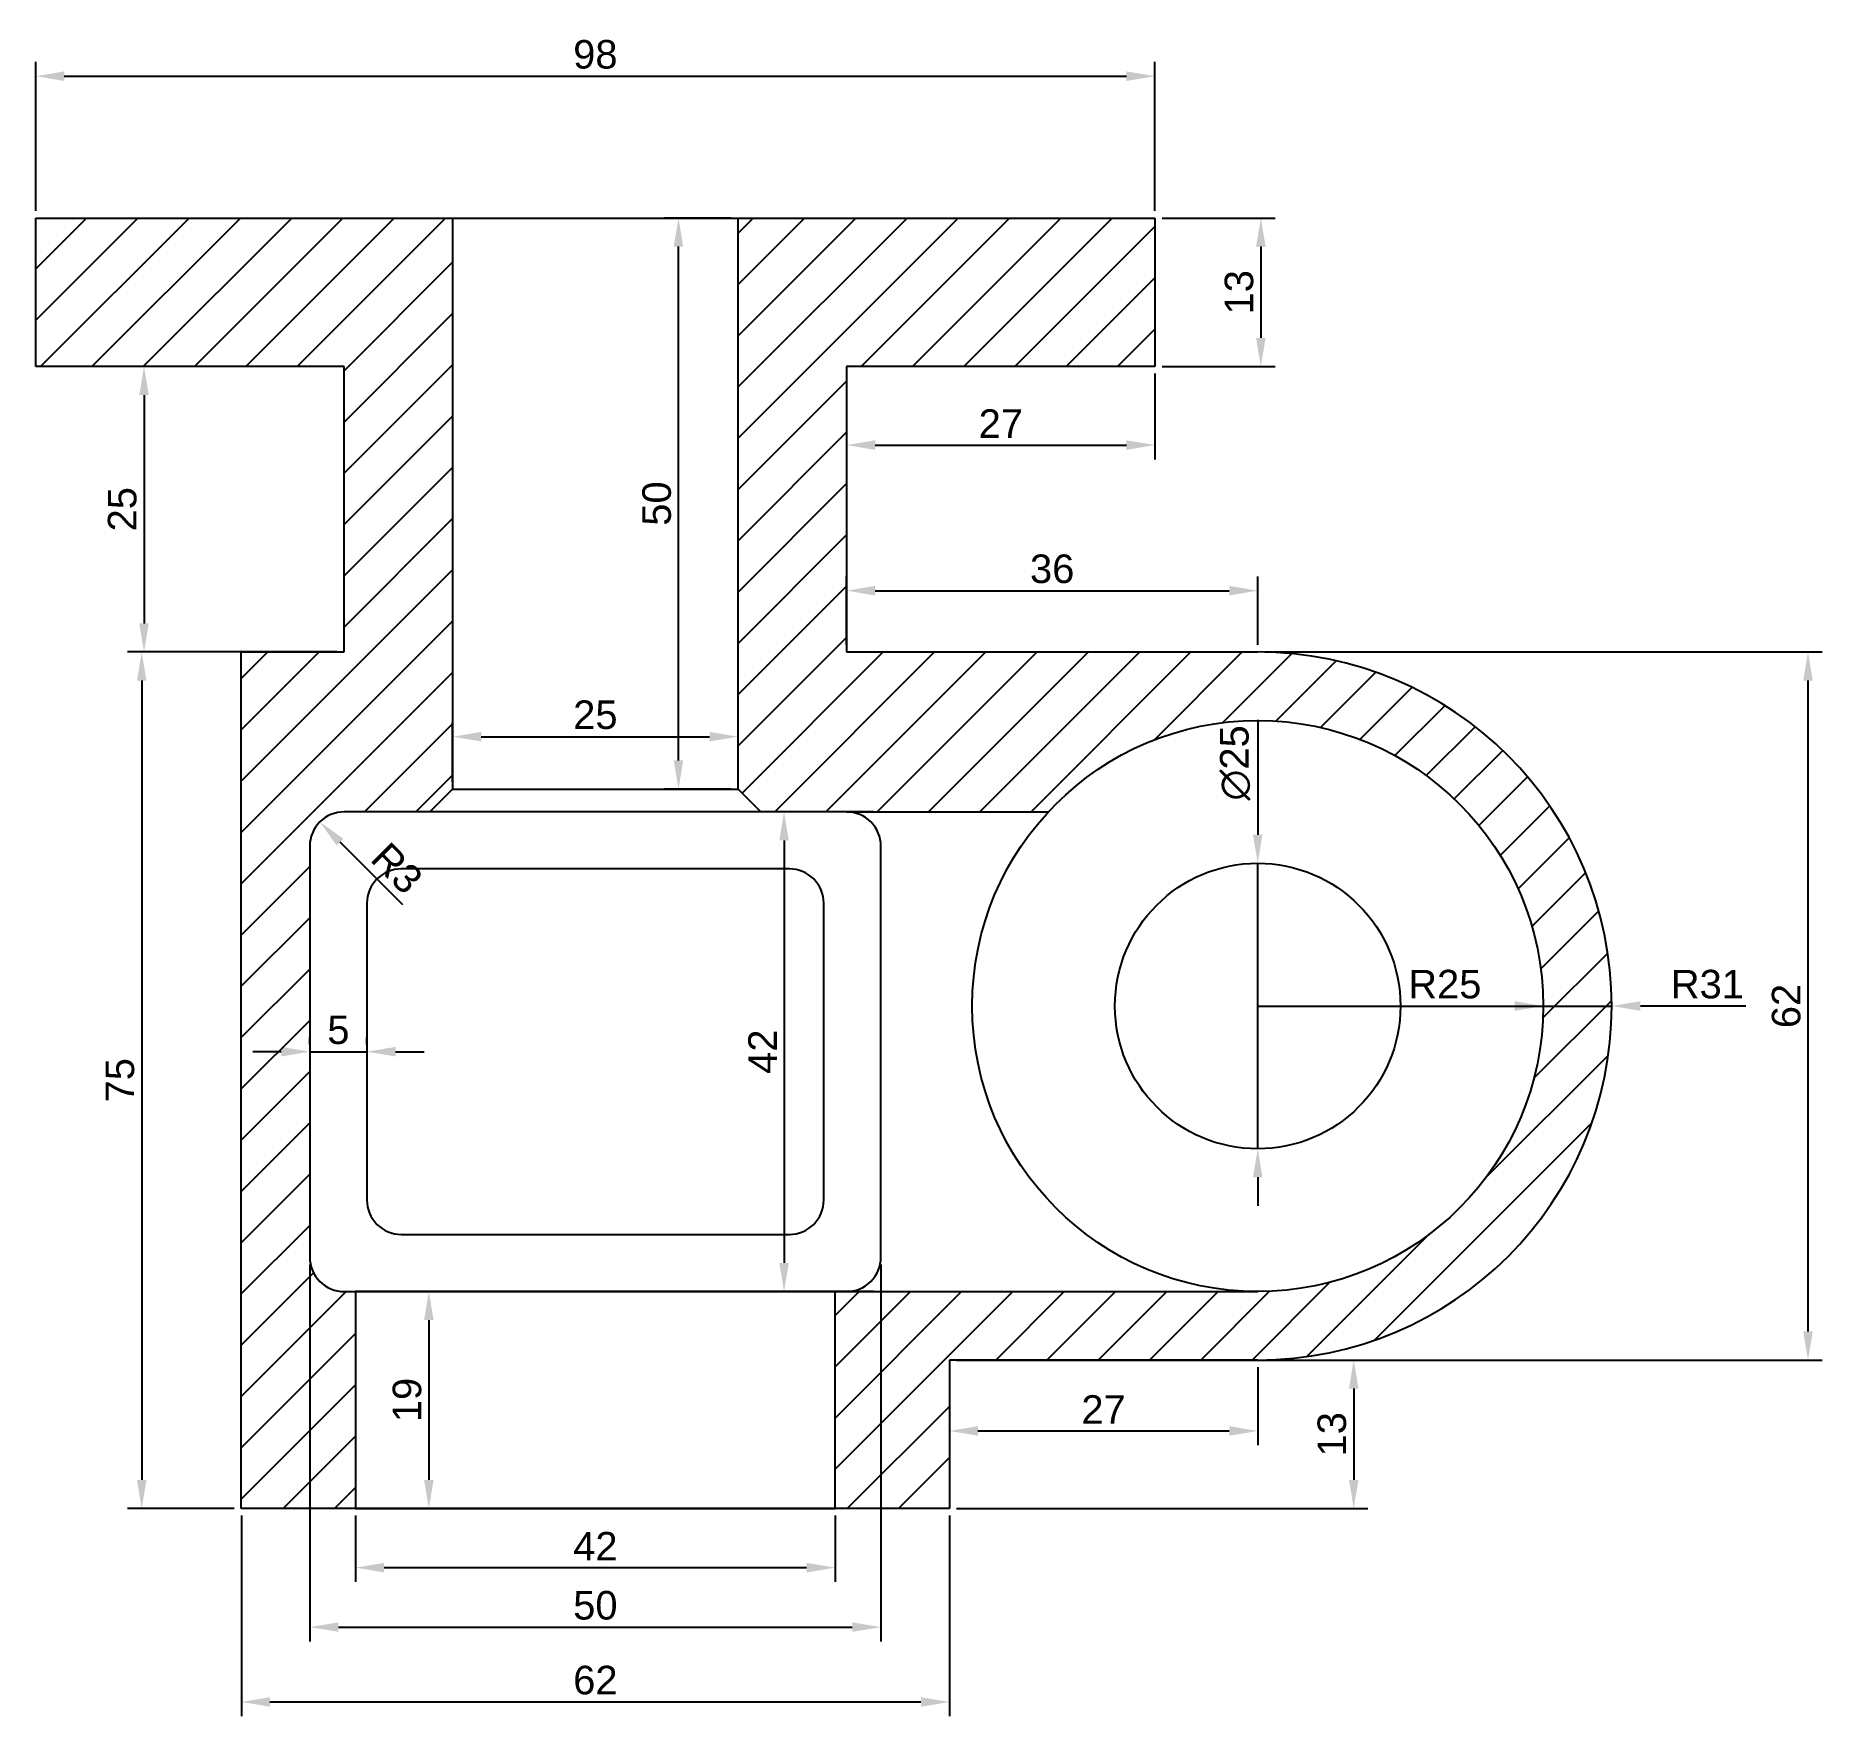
# Model space of a CAD drawing. Header units: millimetres. Extents: x 88 to 245, y 69 to 216.
import ezdxf

# ---------------------------------------------------------------- set-up
doc = ezdxf.new("R2010")
doc.units = ezdxf.units.MM
doc.layers.add('Dimensions', color=51, linetype='Continuous')
doc.styles.get("Standard").update_dxf_attribs({"font": 'arial.ttf'})
doc.dimstyles.new('ISO-25', dxfattribs={"dimtxt": 2.5, "dimasz": 2.5, "dimexe": 1.25, "dimexo": 0.625, "dimtad": 1, "dimtxsty": 'Standard', "dimcen": 2.5, "dimadec": 0, "dimazin": 0, "dimtfac": 1, "dimtmove": 0, "dimatfit": 3, "dimfxl": 1, "dimarcsym": 0})

# ---------------------------------------------------------------- blocks, each defined once
blk = doc.blocks.new('*D1')
at = {"layer": 'Defpoints', "color": 0, "transparency": 16777216}
for p in [(186.15, 212.31), (88.15, 199.89), (186.15, 199.89)]:
    blk.add_point(p, dxfattribs=at)
at = {"layer": 'Dimensions', "color": 0, "lineweight": -2, "transparency": 16777216}
for p, q in [((88.15, 200.52), (88.15, 213.56)), ((186.15, 200.52), (186.15, 213.56)), ((90.65, 212.31), (183.65, 212.31))]:
    blk.add_line(p, q, dxfattribs=at)
at = {"layer": 'Dimensions', "color": 0, "transparency": 16777216}
for points in [[(90.65, 212.73), (90.65, 211.89), (88.15, 212.31)], [(183.65, 212.73), (183.65, 211.89), (186.15, 212.31)]]:
    blk.add_solid(points, dxfattribs=at)
at = {"layer": 'Dimensions', "color": 0, "transparency": 16777216, "insert": (137.15, 214.21), "char_height": 2.5, "attachment_point": 5}
blk.add_mtext('98', dxfattribs=at)
blk = doc.blocks.new('*D2')
at = {"layer": 'Defpoints', "color": 0, "transparency": 16777216}
for p in [(186.15, 199.89), (186.15, 186.89), (195.42, 186.89)]:
    blk.add_point(p, dxfattribs=at)
at = {"layer": 'Dimensions', "color": 0, "lineweight": -2, "transparency": 16777216}
for p, q in [((186.77, 199.89), (196.67, 199.89)), ((195.42, 197.39), (195.42, 189.39)), ((186.77, 186.89), (196.67, 186.89))]:
    blk.add_line(p, q, dxfattribs=at)
at = {"layer": 'Dimensions', "color": 0, "transparency": 16777216}
for points in [[(195, 197.39), (195.84, 197.39), (195.42, 199.89)], [(195, 189.39), (195.84, 189.39), (195.42, 186.89)]]:
    blk.add_solid(points, dxfattribs=at)
at = {"layer": 'Dimensions', "color": 0, "transparency": 16777216, "insert": (193.52, 193.39), "char_height": 2.5, "attachment_point": 5, "rotation": 90}
blk.add_mtext('13', dxfattribs=at)
blk = doc.blocks.new('*D3')
at = {"layer": 'Defpoints', "color": 0, "transparency": 16777216}
for p in [(159.15, 186.89), (186.15, 186.89), (186.15, 180.01)]:
    blk.add_point(p, dxfattribs=at)
at = {"layer": 'Dimensions', "color": 0, "lineweight": -2, "transparency": 16777216}
for p, q in [((159.15, 186.27), (159.15, 178.76)), ((186.15, 186.27), (186.15, 178.76)), ((161.65, 180.01), (183.65, 180.01))]:
    blk.add_line(p, q, dxfattribs=at)
at = {"layer": 'Dimensions', "color": 0, "transparency": 16777216}
for points in [[(161.65, 180.43), (161.65, 179.59), (159.15, 180.01)], [(183.65, 180.43), (183.65, 179.59), (186.15, 180.01)]]:
    blk.add_solid(points, dxfattribs=at)
at = {"layer": 'Dimensions', "color": 0, "transparency": 16777216, "insert": (172.65, 181.89), "char_height": 2.5, "attachment_point": 5}
blk.add_mtext('27', dxfattribs=at)
blk = doc.blocks.new('*D4')
at = {"layer": 'Defpoints', "color": 0, "transparency": 16777216}
for p in [(115.15, 186.89), (97.63, 161.89), (115.15, 161.89)]:
    blk.add_point(p, dxfattribs=at)
at = {"layer": 'Dimensions', "color": 0, "lineweight": -2, "transparency": 16777216}
for p, q in [((114.52, 186.89), (96.38, 186.89)), ((97.63, 184.39), (97.63, 164.39)), ((114.52, 161.89), (96.38, 161.89))]:
    blk.add_line(p, q, dxfattribs=at)
at = {"layer": 'Dimensions', "color": 0, "transparency": 16777216}
for points in [[(97.21, 184.39), (98.05, 184.39), (97.63, 186.89)], [(97.21, 164.39), (98.05, 164.39), (97.63, 161.89)]]:
    blk.add_solid(points, dxfattribs=at)
at = {"layer": 'Dimensions', "color": 0, "transparency": 16777216, "insert": (95.73, 174.39), "char_height": 2.5, "attachment_point": 5, "rotation": 90}
blk.add_mtext('25', dxfattribs=at)
blk = doc.blocks.new('*D5')
at = {"layer": 'Defpoints', "color": 0, "transparency": 16777216}
for p in [(105.45, 161.89), (97.43, 86.89), (106.15, 86.89)]:
    blk.add_point(p, dxfattribs=at)
at = {"layer": 'Dimensions', "color": 0, "lineweight": -2, "transparency": 16777216}
for p, q in [((104.83, 161.89), (96.18, 161.89)), ((97.43, 159.39), (97.43, 89.39)), ((105.52, 86.89), (96.18, 86.89))]:
    blk.add_line(p, q, dxfattribs=at)
at = {"layer": 'Dimensions', "color": 0, "transparency": 16777216}
for points in [[(97.01, 159.39), (97.84, 159.39), (97.43, 161.89)], [(97.01, 89.39), (97.84, 89.39), (97.43, 86.89)]]:
    blk.add_solid(points, dxfattribs=at)
at = {"layer": 'Dimensions', "color": 0, "transparency": 16777216, "insert": (95.53, 124.39), "char_height": 2.5, "attachment_point": 5, "rotation": 90}
blk.add_mtext('75', dxfattribs=at)
blk = doc.blocks.new('*D6')
at = {"layer": 'Defpoints', "color": 0, "transparency": 16777216}
for p in [(106.15, 86.89), (168.15, 86.89), (168.15, 69.95)]:
    blk.add_point(p, dxfattribs=at)
at = {"layer": 'Dimensions', "color": 0, "lineweight": -2, "transparency": 16777216}
for p, q in [((106.15, 86.27), (106.15, 68.7)), ((168.15, 86.27), (168.15, 68.7)), ((108.65, 69.95), (165.65, 69.95))]:
    blk.add_line(p, q, dxfattribs=at)
at = {"layer": 'Dimensions', "color": 0, "transparency": 16777216}
for points in [[(108.65, 70.36), (108.65, 69.53), (106.15, 69.95)], [(165.65, 70.36), (165.65, 69.53), (168.15, 69.95)]]:
    blk.add_solid(points, dxfattribs=at)
at = {"layer": 'Dimensions', "color": 0, "transparency": 16777216, "insert": (137.15, 71.85), "char_height": 2.5, "attachment_point": 5}
blk.add_mtext('62', dxfattribs=at)
blk = doc.blocks.new('*D7')
at = {"layer": 'Defpoints', "color": 0, "transparency": 16777216}
for p in [(116.15, 86.89), (158.15, 86.89), (158.15, 81.71)]:
    blk.add_point(p, dxfattribs=at)
at = {"layer": 'Dimensions', "color": 0, "lineweight": -2, "transparency": 16777216}
for p, q in [((116.15, 86.27), (116.15, 80.46)), ((158.15, 86.27), (158.15, 80.46)), ((118.65, 81.71), (155.65, 81.71))]:
    blk.add_line(p, q, dxfattribs=at)
at = {"layer": 'Dimensions', "color": 0, "transparency": 16777216}
for points in [[(118.65, 82.13), (118.65, 81.29), (116.15, 81.71)], [(155.65, 82.13), (155.65, 81.29), (158.15, 81.71)]]:
    blk.add_solid(points, dxfattribs=at)
at = {"layer": 'Dimensions', "color": 0, "transparency": 16777216, "insert": (137.15, 83.59), "char_height": 2.5, "attachment_point": 5}
blk.add_mtext('42', dxfattribs=at)
blk = doc.blocks.new('*D8')
at = {"layer": 'Defpoints', "color": 0, "transparency": 16777216}
for p in [(112.15, 108.89), (162.15, 108.89), (162.15, 76.5)]:
    blk.add_point(p, dxfattribs=at)
at = {"layer": 'Dimensions', "color": 0, "lineweight": -2, "transparency": 16777216}
for p, q in [((112.15, 108.27), (112.15, 75.25)), ((162.15, 108.27), (162.15, 75.25)), ((114.65, 76.5), (159.65, 76.5))]:
    blk.add_line(p, q, dxfattribs=at)
at = {"layer": 'Dimensions', "color": 0, "transparency": 16777216}
for points in [[(114.65, 76.92), (114.65, 76.09), (112.15, 76.5)], [(159.65, 76.92), (159.65, 76.09), (162.15, 76.5)]]:
    blk.add_solid(points, dxfattribs=at)
at = {"layer": 'Dimensions', "color": 0, "transparency": 16777216, "insert": (137.15, 78.4), "char_height": 2.5, "attachment_point": 5}
blk.add_mtext('50', dxfattribs=at)
blk = doc.blocks.new('*D9')
at = {"layer": 'Defpoints', "color": 0, "transparency": 16777216}
for p in [(195.15, 167.26), (159.15, 161.89), (195.15, 161.89)]:
    blk.add_point(p, dxfattribs=at)
at = {"layer": 'Dimensions', "color": 0, "lineweight": -2, "transparency": 16777216}
for p, q in [((159.15, 162.52), (159.15, 168.51)), ((195.15, 162.52), (195.15, 168.51)), ((161.65, 167.26), (192.65, 167.26))]:
    blk.add_line(p, q, dxfattribs=at)
at = {"layer": 'Dimensions', "color": 0, "transparency": 16777216}
for points in [[(161.65, 167.68), (161.65, 166.84), (159.15, 167.26)], [(192.65, 167.68), (192.65, 166.84), (195.15, 167.26)]]:
    blk.add_solid(points, dxfattribs=at)
at = {"layer": 'Dimensions', "color": 0, "transparency": 16777216, "insert": (177.15, 169.16), "char_height": 2.5, "attachment_point": 5}
blk.add_mtext('36', dxfattribs=at)
blk = doc.blocks.new('*D10')
at = {"layer": 'Defpoints', "color": 0, "transparency": 16777216}
for p in [(195.15, 161.89), (195.15, 99.89), (243.33, 99.89)]:
    blk.add_point(p, dxfattribs=at)
at = {"layer": 'Dimensions', "color": 0, "lineweight": -2, "transparency": 16777216}
for p, q in [((195.77, 161.89), (244.58, 161.89)), ((243.33, 159.39), (243.33, 102.39)), ((195.77, 99.89), (244.58, 99.89))]:
    blk.add_line(p, q, dxfattribs=at)
at = {"layer": 'Dimensions', "color": 0, "transparency": 16777216}
for points in [[(242.91, 159.39), (243.75, 159.39), (243.33, 161.89)], [(242.91, 102.39), (243.75, 102.39), (243.33, 99.89)]]:
    blk.add_solid(points, dxfattribs=at)
at = {"layer": 'Dimensions', "color": 0, "transparency": 16777216, "insert": (241.43, 130.89), "char_height": 2.5, "attachment_point": 5, "rotation": 90}
blk.add_mtext('62', dxfattribs=at)
blk = doc.blocks.new('*D11')
at = {"layer": 'Defpoints', "color": 0, "transparency": 16777216}
for p in [(168.15, 99.89), (195.15, 99.89), (195.15, 93.68)]:
    blk.add_point(p, dxfattribs=at)
at = {"layer": 'Dimensions', "color": 0, "lineweight": -2, "transparency": 16777216}
for p, q in [((168.15, 99.27), (168.15, 92.43)), ((195.15, 99.27), (195.15, 92.43)), ((170.65, 93.68), (192.65, 93.68))]:
    blk.add_line(p, q, dxfattribs=at)
at = {"layer": 'Dimensions', "color": 0, "transparency": 16777216}
for points in [[(170.65, 94.1), (170.65, 93.26), (168.15, 93.68)], [(192.65, 94.1), (192.65, 93.26), (195.15, 93.68)]]:
    blk.add_solid(points, dxfattribs=at)
at = {"layer": 'Dimensions', "color": 0, "transparency": 16777216, "insert": (181.65, 95.56), "char_height": 2.5, "attachment_point": 5}
blk.add_mtext('27', dxfattribs=at)
blk = doc.blocks.new('*D12')
at = {"layer": 'Defpoints', "color": 0, "transparency": 16777216}
for p in [(168.15, 99.89), (168.15, 86.89), (203.55, 86.89)]:
    blk.add_point(p, dxfattribs=at)
at = {"layer": 'Dimensions', "color": 0, "lineweight": -2, "transparency": 16777216}
for p, q in [((168.77, 99.89), (204.8, 99.89)), ((203.55, 97.39), (203.55, 89.39)), ((168.77, 86.89), (204.8, 86.89))]:
    blk.add_line(p, q, dxfattribs=at)
at = {"layer": 'Dimensions', "color": 0, "transparency": 16777216}
for points in [[(203.14, 97.39), (203.97, 97.39), (203.55, 99.89)], [(203.14, 89.39), (203.97, 89.39), (203.55, 86.89)]]:
    blk.add_solid(points, dxfattribs=at)
at = {"layer": 'Dimensions', "color": 0, "transparency": 16777216, "insert": (201.65, 93.39), "char_height": 2.5, "attachment_point": 5, "rotation": 90}
blk.add_mtext('13', dxfattribs=at)
blk = doc.blocks.new('*D13')
at = {"layer": 'Defpoints', "color": 0, "transparency": 16777216}
for p in [(116.15, 105.89), (116.15, 86.89), (122.57, 86.89)]:
    blk.add_point(p, dxfattribs=at)
at = {"layer": 'Dimensions', "color": 0, "lineweight": -2, "transparency": 16777216}
for p, q in [((116.77, 105.89), (123.82, 105.89)), ((122.57, 103.39), (122.57, 89.39)), ((116.77, 86.89), (123.82, 86.89))]:
    blk.add_line(p, q, dxfattribs=at)
at = {"layer": 'Dimensions', "color": 0, "transparency": 16777216}
for points in [[(122.15, 103.39), (122.99, 103.39), (122.57, 105.89)], [(122.15, 89.39), (122.99, 89.39), (122.57, 86.89)]]:
    blk.add_solid(points, dxfattribs=at)
at = {"layer": 'Dimensions', "color": 0, "transparency": 16777216, "insert": (120.67, 96.39), "char_height": 2.5, "attachment_point": 5, "rotation": 90}
blk.add_mtext('19', dxfattribs=at)
blk = doc.blocks.new('*D14')
at = {"layer": 'Defpoints', "color": 0, "transparency": 16777216}
for p in [(149.65, 154.47), (124.65, 149.89), (149.65, 149.89)]:
    blk.add_point(p, dxfattribs=at)
at = {"layer": 'Dimensions', "color": 0, "lineweight": -2, "transparency": 16777216}
for p, q in [((124.65, 150.52), (124.65, 155.72)), ((149.65, 150.52), (149.65, 155.72)), ((127.15, 154.47), (147.15, 154.47))]:
    blk.add_line(p, q, dxfattribs=at)
at = {"layer": 'Dimensions', "color": 0, "transparency": 16777216}
for points in [[(127.15, 154.89), (127.15, 154.06), (124.65, 154.47)], [(147.15, 154.89), (147.15, 154.06), (149.65, 154.47)]]:
    blk.add_solid(points, dxfattribs=at)
at = {"layer": 'Dimensions', "color": 0, "transparency": 16777216, "insert": (137.15, 156.38), "char_height": 2.5, "attachment_point": 5}
blk.add_mtext('25', dxfattribs=at)
blk = doc.blocks.new('*D15')
at = {"layer": 'Defpoints', "color": 0, "transparency": 16777216}
for p in [(144.43, 199.89), (149.65, 199.89), (149.65, 149.89)]:
    blk.add_point(p, dxfattribs=at)
at = {"layer": 'Dimensions', "color": 0, "lineweight": -2, "transparency": 16777216}
for p, q in [((149.02, 199.89), (143.18, 199.89)), ((144.43, 152.39), (144.43, 197.39)), ((149.02, 149.89), (143.18, 149.89))]:
    blk.add_line(p, q, dxfattribs=at)
at = {"layer": 'Dimensions', "color": 0, "transparency": 16777216}
for points in [[(144.01, 197.39), (144.84, 197.39), (144.43, 199.89)], [(144.01, 152.39), (144.84, 152.39), (144.43, 149.89)]]:
    blk.add_solid(points, dxfattribs=at)
at = {"layer": 'Dimensions', "color": 0, "transparency": 16777216, "insert": (142.53, 174.89), "char_height": 2.5, "attachment_point": 5, "rotation": 90}
blk.add_mtext('50', dxfattribs=at)
blk = doc.blocks.new('*D16')
at = {"layer": 'Defpoints', "color": 0, "transparency": 16777216}
for p in [(162.15, 147.89), (153.67, 105.89), (162.15, 105.89)]:
    blk.add_point(p, dxfattribs=at)
at = {"layer": 'Dimensions', "color": 0, "lineweight": -2, "transparency": 16777216}
for p, q in [((161.52, 147.89), (152.42, 147.89)), ((153.67, 145.39), (153.67, 108.39)), ((161.52, 105.89), (152.42, 105.89))]:
    blk.add_line(p, q, dxfattribs=at)
at = {"layer": 'Dimensions', "color": 0, "transparency": 16777216}
for points in [[(153.26, 145.39), (154.09, 145.39), (153.67, 147.89)], [(153.26, 108.39), (154.09, 108.39), (153.67, 105.89)]]:
    blk.add_solid(points, dxfattribs=at)
at = {"layer": 'Dimensions', "color": 0, "transparency": 16777216, "insert": (151.79, 126.89), "char_height": 2.5, "attachment_point": 5, "rotation": 90}
blk.add_mtext('42', dxfattribs=at)
blk = doc.blocks.new('*D17')
at = {"layer": 'Defpoints', "color": 0, "transparency": 16777216}
for p in [(113.03, 147.01), (115.15, 144.89)]:
    blk.add_point(p, dxfattribs=at)
at = {"layer": 'Dimensions', "color": 0, "lineweight": -2, "transparency": 16777216}
blk.add_line((120.3, 139.74), (114.79, 145.24), dxfattribs=at)
at = {"layer": 'Dimensions', "color": 0, "transparency": 16777216}
blk.add_solid([(115.09, 145.54), (114.5, 144.95), (113.03, 147.01)], dxfattribs=at)
at = {"layer": 'Dimensions', "color": 0, "transparency": 16777216, "insert": (119.77, 142.95), "char_height": 2.5, "attachment_point": 5, "rotation": 315}
blk.add_mtext('R3', dxfattribs=at)
blk = doc.blocks.new('*D18')
at = {"layer": 'Defpoints', "color": 0, "transparency": 16777216}
for p in [(195.15, 143.39), (195.15, 118.39)]:
    blk.add_point(p, dxfattribs=at)
at = {"layer": 'Dimensions', "color": 0, "lineweight": -2, "transparency": 16777216}
for p, q in [((195.15, 155.96), (195.15, 145.89)), ((195.15, 118.39), (195.15, 143.39)), ((195.15, 115.89), (195.15, 113.39))]:
    blk.add_line(p, q, dxfattribs=at)
at = {"layer": 'Dimensions', "color": 0, "transparency": 16777216}
for points in [[(194.73, 145.89), (195.56, 145.89), (195.15, 143.39)], [(194.73, 115.89), (195.56, 115.89), (195.15, 118.39)]]:
    blk.add_solid(points, dxfattribs=at)
at = {"layer": 'Dimensions', "color": 0, "transparency": 16777216, "insert": (193.18, 152.18), "char_height": 2.5, "attachment_point": 5, "rotation": 90}
blk.add_mtext('∅25', dxfattribs=at)
blk = doc.blocks.new('*D19')
at = {"layer": 'Defpoints', "color": 0, "transparency": 16777216}
for p in [(195.15, 130.89), (220.15, 130.89)]:
    blk.add_point(p, dxfattribs=at)
at = {"layer": 'Dimensions', "color": 0, "lineweight": -2, "transparency": 16777216}
blk.add_line((207.9, 130.89), (217.65, 130.89), dxfattribs=at)
at = {"layer": 'Dimensions', "color": 0, "transparency": 16777216}
blk.add_solid([(217.65, 131.31), (217.65, 130.47), (220.15, 130.89)], dxfattribs=at)
at = {"layer": 'Dimensions', "color": 0, "transparency": 16777216, "insert": (211.53, 132.79), "char_height": 2.5, "attachment_point": 5}
blk.add_mtext('R25', dxfattribs=at)
blk = doc.blocks.new('*D20')
at = {"layer": 'Defpoints', "color": 0, "transparency": 16777216}
for p in [(195.15, 130.89), (226.15, 130.89)]:
    blk.add_point(p, dxfattribs=at)
at = {"layer": 'Dimensions', "color": 0, "lineweight": -2, "transparency": 16777216}
for p, q in [((195.15, 130.89), (226.15, 130.89)), ((237.89, 130.89), (228.65, 130.89))]:
    blk.add_line(p, q, dxfattribs=at)
at = {"layer": 'Dimensions', "color": 0, "transparency": 16777216}
blk.add_solid([(228.65, 131.31), (228.65, 130.47), (226.15, 130.89)], dxfattribs=at)
at = {"layer": 'Dimensions', "color": 0, "transparency": 16777216, "insert": (234.52, 132.79), "char_height": 2.5, "attachment_point": 5}
blk.add_mtext('R31', dxfattribs=at)
blk = doc.blocks.new('*D22')
at = {"layer": 'Defpoints', "color": 0, "transparency": 16777216}
for p in [(112.15, 126.89), (117.15, 126.89), (117.15, 126.89)]:
    blk.add_point(p, dxfattribs=at)
at = {"layer": 'Dimensions', "color": 0, "lineweight": -2, "transparency": 16777216}
for p, q in [((109.65, 126.89), (107.15, 126.89)), ((112.15, 127.52), (112.15, 128.14)), ((112.15, 126.89), (117.15, 126.89)), ((117.15, 127.52), (117.15, 128.14)), ((119.65, 126.89), (122.15, 126.89))]:
    blk.add_line(p, q, dxfattribs=at)
at = {"layer": 'Dimensions', "color": 0, "transparency": 16777216}
for points in [[(109.65, 127.31), (109.65, 126.47), (112.15, 126.89)], [(119.65, 127.31), (119.65, 126.47), (117.15, 126.89)]]:
    blk.add_solid(points, dxfattribs=at)
at = {"layer": 'Dimensions', "color": 0, "transparency": 16777216, "insert": (114.65, 128.79), "char_height": 2.5, "attachment_point": 5}
blk.add_mtext('5', dxfattribs=at)

msp = doc.modelspace()

# ---------------------------------------------------------------- hatches: boundary and pattern name
h = msp.add_hatch()
h.set_pattern_fill('ANSI31', color=256)
h.set_pattern_definition([(45, (-92.0636, -70.0833), (-2.245064, 2.245064), [])])
h.paths.add_polyline_path([(88.146, 199.891), (88.146, 186.891), (115.146, 186.891), (115.146, 161.891), (106.146, 161.891), (106.146, 86.891), (116.146, 86.891), (116.146, 105.891), (115.146, 105.891, -0.4142136), (112.146, 108.891), (112.146, 144.891, -0.4142136), (115.146, 147.891), (122.646, 147.891), (124.646, 149.891), (124.646, 199.891)])
h.paths.add_polyline_path([(149.646, 199.891), (149.646, 149.891), (151.646, 147.891), (159.146, 147.891), (176.816, 147.891, -0.6818747), (220.146, 130.891, -0.4142136), (195.146, 105.891), (158.146, 105.891), (158.146, 86.891), (168.146, 86.891), (168.146, 99.891), (195.146, 99.891, 1), (195.146, 161.891), (159.146, 161.891), (159.146, 186.891), (186.146, 186.891), (186.146, 199.891)])

# ---------------------------------------------------------------- linework, layer by layer
for p, q in [((88.146, 199.891), (186.146, 199.891)), ((88.146, 186.891), (88.146, 199.891)), ((124.646, 199.891), (124.646, 149.891)), ((149.646, 149.891), (149.646, 199.891)), ((186.146, 199.891), (186.146, 186.891)), ((115.146, 186.891), (88.146, 186.891)), ((115.146, 161.891), (115.146, 186.891)), ((186.146, 186.891), (159.146, 186.891)), ((159.146, 186.891), (159.146, 161.891)), ((106.146, 86.891), (106.146, 161.891)), ((106.146, 161.891), (115.146, 161.891)), ((159.146, 161.891), (195.146, 161.891)), ((124.646, 149.891), (122.646, 147.891)), ((124.646, 149.891), (149.646, 149.891)), ((149.646, 149.891), (151.646, 147.891)), ((159.146, 147.891), (176.816, 147.891)), ((158.146, 105.891), (195.146, 105.891)), ((195.146, 99.891), (168.146, 99.891)), ((168.146, 99.891), (168.146, 86.891)), ((168.146, 86.891), (106.146, 86.891))]:
    msp.add_line(p, q)
for points in [[(115.146, 105.891), (159.146, 105.891, 0.4142136), (162.146, 108.891), (162.146, 144.891, 0.4142136), (159.146, 147.891), (115.146, 147.891, 0.4142136), (112.146, 144.891), (112.146, 108.891, 0.4142136)], [(120.146, 110.891), (154.146, 110.891, 0.4142136), (157.146, 113.891), (157.146, 139.891, 0.4142136), (154.146, 142.891), (120.146, 142.891, 0.4142136), (117.146, 139.891), (117.146, 113.891, 0.4142136)]]:
    msp.add_lwpolyline(points, format="xyb", close=True)
msp.add_lwpolyline([(116.146, 86.891), (158.146, 86.891), (158.146, 105.891), (116.146, 105.891)], close=True)
for radius in [25, 12.5]:
    msp.add_circle((195.146, 130.891), radius)
msp.add_arc((195.146, 130.891), 31, 270, 90)

# ---------------------------------------------------------------- dimensions: what is measured, and where the dimension line sits
at = {"layer": 'Dimensions'}
for base, p1, p2, picture, middle in [((186.146, 212.311), (88.146, 199.891), (186.146, 199.891), '*D1', (137.146, 214.213)), ((186.146, 180.011), (159.146, 186.891), (186.146, 186.891), '*D3', (172.646, 181.891)), ((195.146, 167.261), (159.146, 161.891), (195.146, 161.891), '*D9', (177.146, 169.163)), ((149.646, 154.474), (124.646, 149.891), (149.646, 149.891), '*D14', (137.146, 156.375)), ((117.146, 126.891), (112.146, 126.891), (117.146, 126.891), '*D22', (114.646, 128.788)), ((195.146, 93.681), (168.146, 99.891), (195.146, 99.891), '*D11', (181.646, 95.561))]:
    dim = msp.add_linear_dim(base=base, p1=p1, p2=p2, dimstyle='ISO-25', dxfattribs=at)
    dim.commit()
    dim.dimension.update_dxf_attribs({"geometry": picture, "text_midpoint": middle})
for base, p1, p2, picture, middle in [((144.428, 199.891), (149.646, 149.891), (149.646, 199.891), '*D15', (142.526, 174.891)), ((195.421, 186.891), (186.146, 199.891), (186.146, 186.891), '*D2', (193.519, 193.391)), ((97.629, 161.891), (115.146, 186.891), (115.146, 161.891), '*D4', (95.728, 174.391)), ((97.426, 86.891), (105.45, 161.891), (106.146, 86.891), '*D5', (95.53, 124.391)), ((243.33, 99.891), (195.146, 161.891), (195.146, 99.891), '*D10', (241.429, 130.891)), ((153.672, 105.891), (162.146, 147.891), (162.146, 105.891), '*D16', (151.792, 126.891)), ((122.57, 86.891), (116.146, 105.891), (116.146, 86.891), '*D13', (120.669, 96.391)), ((203.553, 86.891), (168.146, 99.891), (168.146, 86.891), '*D12', (201.651, 93.391))]:
    dim = msp.add_linear_dim(base=base, p1=p1, p2=p2, angle=90, dimstyle='ISO-25', dxfattribs=at)
    dim.commit()
    dim.dimension.update_dxf_attribs({"geometry": picture, "text_midpoint": middle})
dim = msp.add_diameter_dim_2p(p1=(195.146, 118.391), p2=(195.146, 143.391), dimstyle='ISO-25', dxfattribs=at)
dim.commit()
dim.dimension.update_dxf_attribs({"geometry": '*D18', "text_midpoint": (193.175, 152.176)})
for center, mpoint, picture, middle in [((115.146, 144.891), (113.025, 147.013), '*D17', (118.428, 141.61)), ((195.146, 130.891), (220.146, 130.891), '*D19', (211.525, 130.891))]:
    dim = msp.add_radius_dim(center=center, mpoint=mpoint, dimstyle='ISO-25', dxfattribs=at)
    dim.commit()
    dim.dimension.update_dxf_attribs({"geometry": picture, "text_midpoint": middle, "dimtype": 164})
dim = msp.add_radius_dim(center=(195.146, 130.891), mpoint=(226.146, 130.891), dimstyle='ISO-25', dxfattribs=at)
dim.commit()
dim.dimension.update_dxf_attribs({"geometry": '*D20', "text_midpoint": (234.517, 132.793)})
for base, p1, p2, picture, middle in [((162.146, 76.502), (112.146, 108.891), (162.146, 108.891), '*D8', (137.146, 76.502)), ((168.146, 69.946), (106.146, 86.891), (168.146, 86.891), '*D6', (137.146, 69.946)), ((158.146, 81.711), (116.146, 86.891), (158.146, 86.891), '*D7', (137.146, 81.711))]:
    dim = msp.add_linear_dim(base=base, p1=p1, p2=p2, dimstyle='ISO-25', dxfattribs=at)
    dim.commit()
    dim.dimension.update_dxf_attribs({"geometry": picture, "text_midpoint": middle, "dimtype": 160})

doc.saveas('drawing.dxf')
